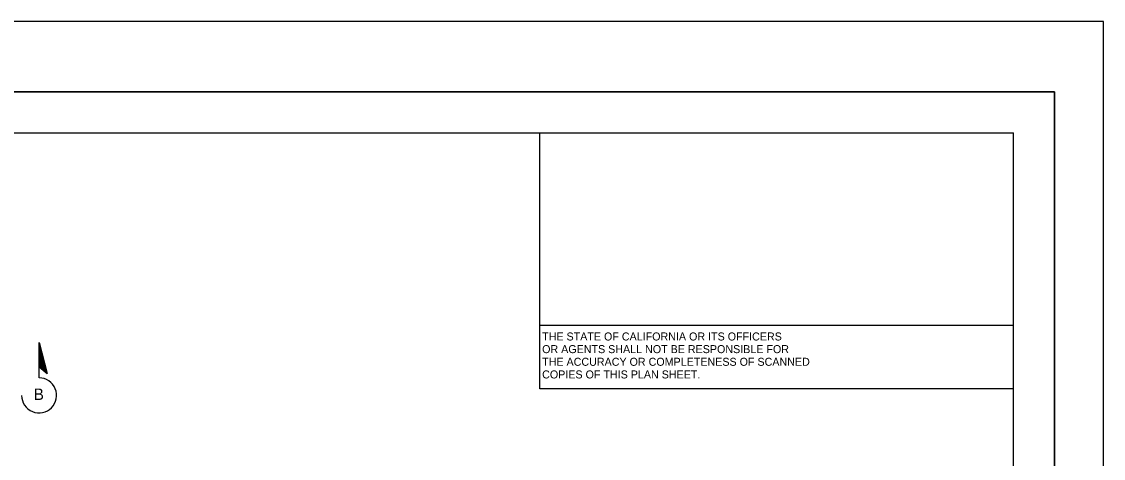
# Model space of a CAD drawing. Extents: x -893 to 867, y -474 to 712.
# Drawn here: x 204 to 867, y 445 to 712 of the extents above; entities that cross this region are included whole.
import ezdxf

# ---------------------------------------------------------------- set-up
doc = ezdxf.new("R2010")
doc.units = 0
for name, color, linetype in [('10 Sheet Format', 7, 'Continuous'), ('22 Misc Cnst Det', 7, 'Continuous'), ('57 Undefined', 7, 'Continuous')]:
    doc.layers.add(name, color=color, linetype=linetype)

msp = doc.modelspace()

# ---------------------------------------------------------------- linework, layer by layer
at = {"layer": '10 Sheet Format'}
for p, q in [((-863.46, 668.96), (836.54, 668.96)), ((836.54, 668.96), (836.54, -431.04)), ((-813.45, 643.96), (811.55, 643.96)), ((521.56, 525.89), (521.56, 643.96)), ((811.55, -406.04), (811.55, 643.96)), ((811.55, 525.89), (521.56, 525.89)), ((521.56, 487.06), (521.56, 525.89)), ((811.55, 487.06), (521.56, 487.06))]:
    msp.add_line(p, q, dxfattribs=at)
for points in [[(-893.46, -474.04), (866.54, -474.04), (866.54, 711.96), (-893.46, 711.96)], [(-863.46, -431.04), (836.54, -431.04), (836.54, 668.96), (-863.46, 668.96)]]:
    msp.add_lwpolyline(points, close=True, dxfattribs=at)
at = {"layer": '22 Misc Cnst Det'}
for p, q in [((215.15, 515.5), (219.99, 496.55)), ((215.15, 493.79), (215.15, 515.5)), ((215.15, 513.94), (219.48, 496.96)), ((215.15, 512.38), (218.98, 497.36)), ((215.15, 510.83), (218.48, 497.77)), ((215.15, 509.27), (217.98, 498.17)), ((215.15, 507.71), (217.48, 498.58)), ((215.15, 506.15), (216.98, 498.98)), ((215.15, 504.59), (216.48, 499.39)), ((215.15, 503.03), (215.98, 499.8)), ((215.15, 501.48), (215.48, 500.2)), ((215.15, 500.47), (219.99, 496.55))]:
    msp.add_line(p, q, dxfattribs=at)
msp.add_arc((215.15, 483.08), 10.72, 179.99947, 89.99996, dxfattribs=at)

# ---------------------------------------------------------------- texts
at = {"layer": '10 Sheet Format'}
for s, p in [('THE STATE OF CALIFORNIA OR ITS OFFICERS', (523.03, 516.71)), ('OR AGENTS SHALL NOT BE RESPONSIBLE FOR', (523.03, 508.96)), ('THE ACCURACY OR COMPLETENESS OF SCANNED', (523.03, 501.21)), ('COPIES OF THIS PLAN SHEET.', (523.03, 493.46))]:
    msp.add_text(s, height=4.9, dxfattribs=at).set_placement(p)
at = {"layer": '57 Undefined'}
msp.add_text('B', height=7, dxfattribs=at).set_placement((211.84, 480.28))

doc.saveas('drawing.dxf')
